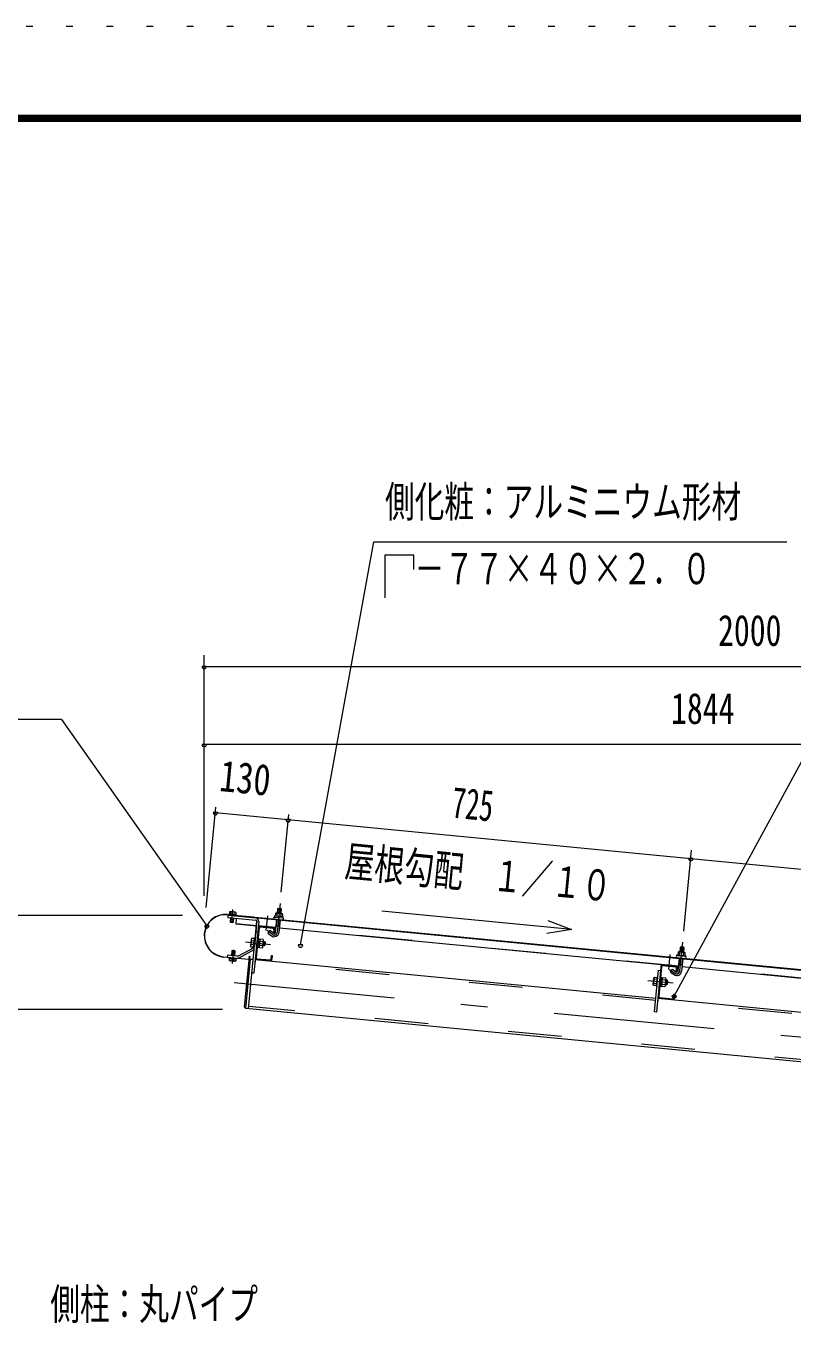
# Model space of a CAD drawing. Units: millimetres, scale not verified. Extents: x -27018 to 27029, y -10500 to 10500.
# Drawn here: x 16410 to 19844, y 4602 to 10500 of the extents above; entities that cross this region are included whole.
import ezdxf
from ezdxf.enums import TextEntityAlignment as Align

# ---------------------------------------------------------------- set-up
doc = ezdxf.new("R2010")
doc.units = ezdxf.units.MM
doc.header["$LTSCALE"] = 60
for name, pattern in [('USER2', [10, 4, -6]), ('USER3', [24, 12, -5, 2, -5]), ('USER4', [3, 0.5, -2.5])]:
    doc.linetypes.add(name, pattern=pattern)
for name, color, linetype, lineweight in [('0-6_2-02BOLD', 7, 'Continuous', 18), ('0-7_2-12HIDDEN', 3, 'USER2', 18), ('0-8_2-22CENTER', 3, 'USER3', 18), ('0-9_2-42THIN', 4, 'Continuous', 18), ('0-A_2-52DIM', 3, 'Continuous', 18), ('0-C_F-F1PAPER', 5, 'Continuous', 18), ('0-D_F-E_J_ADD', 5, 'USER4', 18)]:
    doc.layers.add(name, color=color, linetype=linetype, lineweight=lineweight)
doc.styles.add('ＭＳ ゴシック', font='')
doc.styles.get('ＭＳ ゴシック').set_extended_font_data('MS Gothic')

msp = doc.modelspace()

# ---------------------------------------------------------------- linework, layer by layer
at = {"layer": '0-6_2-02BOLD'}
for p, q in [((17537.68, 6548.23), (17552.61, 6546.8)), ((21235.76, 6141.83), (17312.15, 6519.63)), ((17326.33, 6518.26), (17325.99, 6514.65)), ((17327.12, 6523.45), (17327.95, 6532.15)), ((17338.45, 6487.21), (17340.16, 6505.24)), ((17340.92, 6513.21), (17341.27, 6516.82)), ((17341.49, 6522.08), (17342.32, 6530.78)), ((17353.36, 6512.01), (17353.71, 6515.62)), ((17353.59, 6514.38), (21235.63, 6140.58)), ((17405.97, 6098.44), (17443.69, 6490.26)), ((17443.69, 6490.25), (17432.63, 6375.47)), ((17527.47, 6442.23), (17532.76, 6497.13)), ((17533.61, 6512.36), (17534.84, 6525.11)), ((17547.69, 6495.69), (17542.41, 6440.78)), ((17551, 6523.56), (17549.77, 6510.81)), ((17439.3, 6444.59), (17447.26, 6443.83)), ((17452.87, 6460.37), (17440.03, 6326.98)), ((17529.29, 6461.05), (17449.65, 6468.71)), ((17515.96, 6458.31), (17457.24, 6463.97)), ((17492.55, 6436.62), (17508.43, 6425.3)), ((17519.56, 6453.94), (17517.93, 6437.02)), ((17545.11, 6468.85), (17530.18, 6470.29)), ((19333.44, 6287.32), (17544.22, 6459.61)), ((17430.29, 6371.94), (17360.21, 6334.38)), ((17429.52, 6384.74), (17417.57, 6385.9)), ((17419.37, 6404.57), (17431.32, 6403.42)), ((17449.85, 6387.19), (17455.31, 6391.69)), ((17455.78, 6396.66), (17450.33, 6392.17)), ((17468.85, 6380.96), (17454.41, 6382.35)), ((17456.21, 6401.02), (17470.64, 6399.64)), ((17475.5, 6379.7), (17477.41, 6399.6)), ((19356.77, 6373.08), (19354.66, 6351.14)), ((17406.39, 6319.43), (17293.92, 6330.25)), ((17294.03, 6331.5), (17406.52, 6320.67)), ((17327.91, 6322.95), (17327.08, 6314.25)), ((17341.45, 6312.89), (17342.28, 6321.58)), ((17363.98, 6327.32), (17431.49, 6363.51)), ((17409.24, 6322.91), (17410.32, 6334.11)), ((17435.28, 6319.4), (19231.48, 6146.45)), ((17443.62, 6322.62), (17502.35, 6316.96)), ((19331.63, 6268.5), (19336.92, 6323.4)), ((19337.77, 6338.64), (19338.99, 6351.39)), ((19351.85, 6321.97), (19346.56, 6267.06)), ((19355.15, 6349.83), (19353.92, 6337.08)), ((19243.46, 6270.87), (19251.42, 6270.1)), ((19257.03, 6286.64), (19244.18, 6153.26)), ((19320.12, 6284.58), (19261.39, 6290.24)), ((19296.71, 6262.9), (19312.58, 6251.58)), ((19322.09, 6263.3), (19323.72, 6280.22)), ((19349.26, 6295.12), (19334.33, 6296.57)), ((21137.6, 6113.6), (19348.38, 6285.89)), ((19221.72, 6212.17), (19233.67, 6211.02)), ((19235.47, 6229.7), (19223.52, 6230.85)), ((19256.52, 6239.59), (19252.54, 6239.98)), ((19254, 6213.46), (19259.46, 6217.96)), ((19259.94, 6222.94), (19254.48, 6218.44)), ((19261.33, 6237.37), (19256.35, 6237.85)), ((19258.56, 6208.62), (19273, 6207.23)), ((19274.8, 6225.91), (19260.36, 6227.3)), ((19274.68, 6206.45), (19279.65, 6205.97)), ((19239.43, 6145.68), (21035.63, 5972.73)), ((19247.78, 6148.89), (19306.51, 6143.24))]:
    msp.add_line(p, q, dxfattribs=at)
for points in [[(17535.57, 6526.31), (17537.68, 6548.23), (17539.05, 6549.36), (17551.49, 6548.16), (17552.61, 6546.8), (17550.5, 6524.86)], [(17312.27, 6520.87), (17428.48, 6509.68), (17428.36, 6508.44)], [(17439.96, 6503.67), (17313.55, 6515.84), (17312.78, 6507.88), (17439.19, 6495.71)], [(17347.45, 6531.56), (17323.06, 6533.89), (17320.77, 6532.84), (17319.93, 6524.14)], [(17325.23, 6506.68), (17323.52, 6488.64), (17325.77, 6485.92), (17335.72, 6484.96), (17338.45, 6487.21), (17323.52, 6488.64)], [(17347.45, 6531.56), (17349.5, 6530.1), (17348.68, 6521.4)], [(17441.58, 6468.36), (17350, 6477.17), (17352.59, 6504.05)], [(17451.65, 6489.49), (17429.29, 6257.19), (17421.33, 6257.95)], [(17557.85, 6510.03), (17559.08, 6522.78), (17557.03, 6524.23), (17529.04, 6526.93), (17526.75, 6525.89), (17525.52, 6513.15)], [(17517.14, 6437.51), (17501.26, 6448.83), (17492.55, 6436.62)], [(17517.93, 6437.02), (17521.92, 6436.64), (17523.55, 6453.56)], [(17432.22, 6412.76), (17420.26, 6413.92), (17418.24, 6411.08), (17415.22, 6379.73), (17416.66, 6376.56), (17428.62, 6375.41)], [(17432.36, 6372.55), (17428.38, 6372.93), (17432.45, 6415.24), (17436.44, 6414.86)], [(17444.3, 6371.4), (17448.29, 6371.02), (17452.36, 6413.32), (17448.38, 6413.7)], [(17452.19, 6411.58), (17457.17, 6411.1), (17453.44, 6372.28), (17448.45, 6372.75)], [(17453.51, 6373.01), (17467.95, 6371.62), (17469.97, 6374.45), (17472.99, 6405.81), (17471.55, 6408.97), (17457.1, 6410.36)], [(17472.44, 6400.08), (17477.41, 6399.6), (17480.79, 6395.51), (17479.59, 6383.07), (17475.5, 6379.7), (17470.52, 6380.18)], [(19339.73, 6352.58), (19341.84, 6374.51), (19356.77, 6373.08), (19355.64, 6374.44), (19343.2, 6375.64), (19341.84, 6374.51)], [(17357.37, 6333.81), (17311.51, 6338.22), (17310.74, 6330.25), (17356.6, 6325.84)], [(17349.46, 6320.9), (17348.63, 6312.2), (17346.33, 6311.15), (17321.95, 6313.48), (17319.89, 6314.94), (17320.72, 6323.64)], [(17343.86, 6335.11), (17345.88, 6356.4), (17330.95, 6357.82), (17328.91, 6336.55)], [(17330.95, 6357.82), (17333.67, 6360.07), (17343.63, 6359.12), (17345.88, 6356.4)], [(17414.87, 6321.37), (17406.69, 6314.62), (17386.78, 6107.82), (17393.53, 6099.64)], [(21196.43, 5733.46), (17393.53, 6099.64), (17414.87, 6321.37), (17427.32, 6320.17)], [(17410.32, 6334.11), (17411.56, 6334), (17410.49, 6322.8)], [(17506.72, 6320.56), (17508.35, 6337.48), (17512.33, 6337.1), (17510.7, 6320.18)], [(19362.01, 6336.31), (19363.24, 6349.06), (19361.18, 6350.52), (19333.2, 6353.21), (19330.91, 6352.17), (19329.68, 6339.42)], [(19253.04, 6287.02), (19233.44, 6083.47), (19225.48, 6084.23), (19243.45, 6270.87)], [(19296.71, 6262.9), (19305.42, 6275.11), (19321.29, 6263.79)], [(19327.7, 6279.83), (19326.07, 6262.91), (19322.09, 6263.3)], [(19232.77, 6201.68), (19220.82, 6202.84), (19219.38, 6206), (19222.4, 6237.36), (19224.42, 6240.19), (19236.37, 6239.04)], [(19240.59, 6241.13), (19236.61, 6241.51), (19232.54, 6199.21), (19236.51, 6198.82)], [(19256.52, 6239.59), (19252.44, 6197.29), (19248.46, 6197.67)], [(19252.61, 6199.04), (19257.59, 6198.56), (19261.33, 6237.37)], [(19257.66, 6199.29), (19272.1, 6197.89), (19274.12, 6200.73), (19277.14, 6232.08)], [(19277.14, 6232.08), (19275.71, 6235.25), (19261.26, 6236.64)], [(19283.74, 6209.34), (19279.65, 6205.97), (19281.56, 6225.88), (19276.59, 6226.36)], [(19283.74, 6209.34), (19284.94, 6221.79), (19281.56, 6225.88)], [(19310.88, 6146.84), (19312.5, 6163.75), (19316.49, 6163.37), (19314.86, 6146.45)]]:
    msp.add_lwpolyline(points, dxfattribs=at)
for points in [[(17349.86, 6521.29), (17349.48, 6517.3), (17318.37, 6520.27), (17318.75, 6524.25)], [(17521.78, 6513.5), (17521.4, 6509.53), (17561.22, 6505.69), (17561.6, 6509.67)], [(17351.02, 6324.77), (17350.65, 6320.79), (17319.53, 6323.75), (17319.92, 6327.73)], [(19325.94, 6339.78), (19365.75, 6335.94), (19365.37, 6331.96), (19325.55, 6335.8)]]:
    msp.add_lwpolyline(points, close=True, dxfattribs=at)
for centre, radius, start, end in [((17303.09, 6425.56), 95.75, 84.49997, 264.49997), ((17303.09, 6425.56), 94.5, 84.49997, 264.49997), ((17323.93, 6527.98), 5.79, 46.00594, 84.55217), ((17333.23, 6511.54), 21.27, 64.72084, 104.38129), ((17345.47, 6525.93), 5.79, 84.55217, 123.0836), ((17438.72, 6490.73), 5, 354.49998, 84.49997), ((17438.72, 6490.73), 13, 354.49998, 84.49997), ((17523.41, 6504.31), 5, 84.4998, 264.4998), ((17530.22, 6519.6), 7.19, 50.11574, 110.11574), ((17540.46, 6498.84), 26.87, 66.91203, 102.08795), ((17554.47, 6517.26), 7.19, 58.88425, 118.88425), ((17558.25, 6500.95), 5, 264.50061, 84.50061), ((17456.85, 6459.98), 8, 84.4973, 174.4973), ((17456.85, 6459.98), 4, 84.4973, 174.4973), ((17520.94, 6442.85), 21.56, 234.5, 354.5), ((17515.58, 6454.32), 4, 354.5092, 84.50122), ((17515.58, 6454.32), 8, 354.50143, 84.50122), ((17520.94, 6442.85), 6.57, 234.5, 354.5), ((17422.54, 6380.7), 7.19, 133.77223, 174.49905), ((17442.76, 6392.9), 26.15, 153.47365, 195.52446), ((17425.24, 6408.72), 7.19, 174.49905, 215.22588), ((17428.16, 6375.9), 4.5, 298.20261, 313.75566), ((17462.97, 6376.81), 7.19, 354.49905, 35.22588), ((17445.45, 6392.64), 26.15, 333.47365, 15.52446), ((17465.67, 6404.83), 7.19, 313.77223, 354.49905), ((17323.92, 6319.11), 5.79, 264.55217, 303.0836), ((17336.16, 6333.5), 21.27, 244.72084, 284.38129), ((17345.46, 6317.05), 5.79, 226.00594, 264.55217), ((17357.84, 6338.78), 13, 264.49997, 298.1879), ((17357.84, 6338.78), 5, 264.49997, 298.18448), ((17406.76, 6323.15), 3.75, 264.49997, 354.49997), ((17406.76, 6323.15), 2.5, 264.49997, 354.49997), ((17444.01, 6326.6), 8, 174.4973, 264.48845), ((17444.01, 6326.6), 4, 174.4973, 264.48845), ((17502.74, 6320.94), 8, 264.49953, 354.50208), ((17502.74, 6320.94), 4, 264.49953, 354.5092), ((19327.56, 6330.59), 5, 84.4998, 264.4998), ((19334.38, 6345.87), 7.19, 50.11574, 110.11574), ((19344.62, 6325.12), 26.87, 66.91203, 102.08795), ((19358.62, 6343.54), 7.19, 58.88425, 118.88425), ((19362.4, 6327.23), 5, 264.50061, 84.50061), ((19261.01, 6286.26), 8, 84.4973, 174.4973), ((19261.01, 6286.26), 4, 84.4973, 174.4973), ((19325.1, 6269.13), 21.56, 234.5, 354.5), ((19319.74, 6280.6), 4, 354.5092, 84.50122), ((19319.74, 6280.6), 8, 354.50143, 84.50122), ((19325.1, 6269.13), 6.57, 234.5, 354.5), ((19226.69, 6206.98), 7.19, 133.77223, 174.49905), ((19246.91, 6219.17), 26.15, 153.47365, 195.52446), ((19229.39, 6235), 7.19, 174.49905, 215.22588), ((19249.6, 6218.91), 26.15, 333.47365, 15.52446), ((19267.13, 6203.08), 7.19, 354.49905, 35.22588), ((19269.83, 6231.1), 7.19, 313.77223, 354.49905), ((19248.16, 6152.87), 8, 174.4973, 264.48845), ((19248.16, 6152.87), 4, 174.4973, 264.48845), ((19306.89, 6147.22), 8, 264.49953, 354.50208), ((19306.89, 6147.22), 4, 264.49953, 354.5092)]:
    msp.add_arc(centre, radius, start, end, dxfattribs=at)
at = {"layer": '0-7_2-12HIDDEN'}
for p, q in [((17441.7, 6469.6), (17350.13, 6478.42)), ((17529.41, 6462.29), (17449.77, 6469.95)), ((19333.56, 6288.57), (17544.34, 6460.85)), ((19230.46, 6136), (17434.27, 6308.95)), ((21137.72, 6114.85), (19348.5, 6287.13)), ((21034.62, 5962.27), (19238.43, 6135.23)), ((21197.44, 5743.91), (17406.97, 6108.89))]:
    msp.add_line(p, q, dxfattribs=at)
at = {"layer": '0-8_2-22CENTER'}
for p, q in [((17547.35, 6570.31), (17534.94, 6441.51)), ((17330.45, 6482.7), (17336.27, 6543.16)), ((17485.4, 6448.69), (17491.77, 6514.89)), ((17512.78, 6431.41), (17488.87, 6448.46)), ((17391.85, 6397.8), (17505.07, 6386.89)), ((19339.1, 6267.78), (19351.5, 6396.58)), ((17338.95, 6362.33), (17333.13, 6301.88)), ((19289.56, 6274.97), (19295.93, 6341.16)), ((19293.02, 6274.74), (19316.93, 6257.68)), ((17341.98, 6216.49), (21207.11, 5844.33)), ((19309.23, 6213.17), (19196, 6224.08))]:
    msp.add_line(p, q, dxfattribs=at)
for centre in [(17520.94, 6442.85), (19325.1, 6269.13)]:
    msp.add_arc(centre, 14.06, 234.5, 354.5, dxfattribs=at)
at = {"layer": '0-9_2-42THIN'}
for p, q in [((17539.05, 6549.36), (17536.82, 6526.19)), ((17549.26, 6524.98), (17551.49, 6548.16)), ((17325.32, 6486.46), (17327.23, 6506.49)), ((17327.99, 6514.45), (17328.33, 6518.07)), ((17338.17, 6505.43), (17336.26, 6485.41)), ((17339.28, 6517.01), (17338.94, 6513.4)), ((17531.42, 6470.17), (17534.01, 6497.01)), ((17529.73, 6465.64), (17531.42, 6470.17)), ((17478.23, 6381.95), (17470.76, 6382.67)), ((17472.19, 6397.6), (17479.66, 6396.88)), ((19343.2, 6375.64), (19340.97, 6352.46)), ((19353.42, 6351.26), (19355.64, 6374.44)), ((17333.13, 6359.63), (17330.91, 6336.35)), ((17341.86, 6335.3), (17344.08, 6358.58)), ((19282.38, 6208.22), (19274.91, 6208.94)), ((19276.35, 6223.87), (19283.82, 6223.15))]:
    msp.add_line(p, q, dxfattribs=at)
for points in [[(17546.45, 6495.81), (17543.86, 6468.97), (17544.66, 6464.2)], [(19333.89, 6291.92), (19335.58, 6296.44), (19338.16, 6323.28)], [(19350.6, 6322.09), (19348.02, 6295.25), (19348.82, 6290.48)]]:
    msp.add_lwpolyline(points, dxfattribs=at)
at = {"layer": '0-A_2-52DIM'}
for p, q in [((20417.41, 8189.93), (19313.53, 6156.37)), ((17207.41, 6603.74), (17207.41, 7682.47)), ((17217.41, 7632.46), (17197.41, 7632.46)), ((17207.41, 7632.46), (22207.41, 7632.46)), ((16567.41, 7394.93), (13967.41, 7394.93)), ((16567.41, 7394.93), (17219.36, 6470.46)), ((17217.41, 7282.46), (17197.41, 7282.46)), ((22207.41, 7282.47), (17207.41, 7282.47)), ((17216.56, 6551.99), (17259.78, 7000.9)), ((17267.49, 6977.09), (17247.49, 6977.09)), ((17257.49, 6977.09), (21191.79, 6598.25)), ((17552.14, 6620.08), (17585.78, 6969.51)), ((17593.49, 6945.7), (17573.49, 6945.7)), ((19356.29, 6446.36), (19391.23, 6809.3)), ((19397.64, 6771.97), (19377.64, 6771.97)), ((15379.91, 6517.43), (17109.52, 6517.43)), ((17229.36, 6470.46), (17209.36, 6470.46)), ((18853.16, 6454.21), (18742.2, 6435.64)), ((17648.86, 6384.25), (17628.86, 6384.25)), ((19323.53, 6156.37), (19303.53, 6156.37)), ((17289.04, 6094.92), (15729.91, 6094.92))]:
    msp.add_line(p, q, dxfattribs=at)
for points in [[(17638.86, 6384.25), (17967.41, 8189.93), (19817.41, 8189.93)], [(18146.19, 8066.98), (18146.19, 8131.37), (18017.41, 8131.37), (18017.41, 7939.93)], [(18747.78, 6493.61), (18853.16, 6454.21), (18003.58, 6536.01)]]:
    msp.add_lwpolyline(points, dxfattribs=at)
for centre in [(17207.41, 7632.46), (17207.41, 7282.46), (17257.49, 6977.09), (17583.49, 6945.7), (19387.64, 6771.97), (17219.36, 6470.46), (17638.86, 6384.25), (19313.53, 6156.37)]:
    msp.add_arc(centre, 10, 180, 0, dxfattribs=at)
at = {"layer": '0-C_F-F1PAPER'}
for points in [[(26528.82, -10000), (26528.82, 10100), (-2171.18, 10100), (-2171.18, -10000)], [(26526.32, -9997.5), (26526.32, 10097.5), (-2168.68, 10097.5), (-2168.68, -9997.5)], [(26523.82, -9995), (-2166.18, -9995), (-2166.18, 10095), (26523.82, 10095)], [(26521.32, -9992.5), (26521.32, 10092.5), (-2163.68, 10092.5), (-2163.68, -9992.5)], [(26518.82, -9990), (-2161.18, -9990), (-2161.18, 10090), (26518.82, 10090)], [(26516.32, -9987.5), (26516.32, 10087.5), (-2158.68, 10087.5), (-2158.68, -9987.5)], [(26513.82, -9985), (-2156.18, -9985), (-2156.18, 10085), (26513.82, 10085)], [(26511.32, -9982.5), (26511.32, 10082.5), (-2153.68, 10082.5), (-2153.68, -9982.5)], [(26508.82, -9980), (26508.82, 10080), (-2151.18, 10080), (-2151.18, -9980)], [(26506.32, -9977.5), (26506.32, 10077.5), (-2148.68, 10077.5), (-2148.68, -9977.5)], [(26503.82, -9975), (-2146.18, -9975), (-2146.18, 10075), (26503.82, 10075)]]:
    msp.add_lwpolyline(points, close=True, dxfattribs=at)
at = {"layer": '0-D_F-E_J_ADD'}
msp.add_lwpolyline([(27028.82, -10500), (-2671.18, -10500), (-2671.18, 10500), (27028.82, 10500)], close=True, dxfattribs=at)

# ---------------------------------------------------------------- texts
at = {"layer": '0-A_2-52DIM', "color": 7, "style": 'ＭＳ ゴシック'}
for s, width, p in [('側化粧：アルミニウム形材', 0.7, (18017.41, 8258.93)), ('\u3000－７７×４０×２．０', 0.7, (18017.41, 7958.93)), ('2000', 0.75, (19509.89, 7682.46)), ('1844', 0.75, (19299.36, 7332.46)), ('側柱：丸パイプ', 0.7, (16517.41, 4663.93))]:
    msp.add_text(s, height=139.3, dxfattribs=dict(at, width=width)).set_placement(p, align=Align.BOTTOM_LEFT)
for s, width, p in [('130', 0.8, (17267.26, 7032.9)), ('725', 0.65, (18307.77, 6913.63)), ('屋根勾配\u3000１／１０', 0.7, (17829.16, 6651.14))]:
    msp.add_text(s, height=139.3, rotation=354.5, dxfattribs=dict(at, width=width)).set_placement(p, align=Align.BOTTOM_LEFT)

doc.saveas('drawing.dxf')
